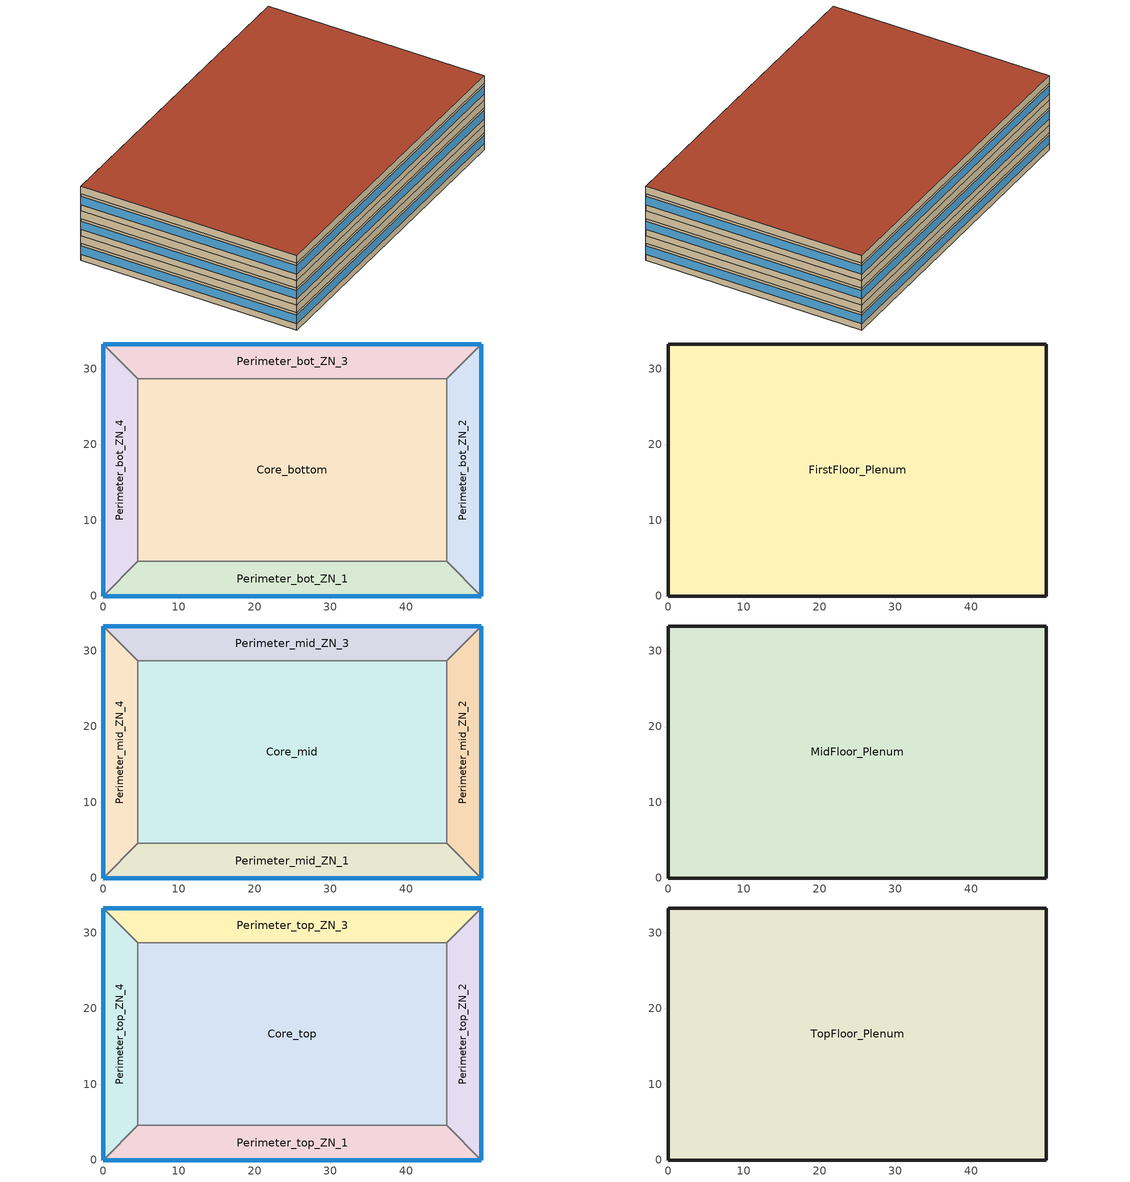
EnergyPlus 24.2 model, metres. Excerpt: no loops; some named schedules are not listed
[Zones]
Core_bottom
 floor ground (ext-slab): 45.34,28.7 45.34,4.57 4.57,4.57 4.57,28.7 z0
 wall to Perimeter_bot_ZN_2 (int-walls): 45.34,4.57 45.34,28.7 z0:2.74
 wall to Perimeter_bot_ZN_3 (int-walls): 45.34,28.7 4.57,28.7 z0:2.74
 wall to Perimeter_bot_ZN_1 (int-walls): 4.57,4.57 45.34,4.57 z0:2.74
 wall to Perimeter_bot_ZN_4 (int-walls): 4.57,28.7 4.57,4.57 z0:2.74
Perimeter_bot_ZN_1
 floor ground (ext-slab): 45.34,4.57 49.91,0 0,0 4.57,4.57 z0
 wall outside (Steel Frame Non-res Ext Wall): 0,0 49.91,0 z0:2.74
 wall to Perimeter_bot_ZN_2 (int-walls): 49.91,0 45.34,4.57 z0:2.74
 wall to Perimeter_bot_ZN_4 (int-walls): 4.57,4.57 0,0 z0:2.74
 window (Window Non-res Fixed): 0,0 49.91,0 z1.02:2.33
Perimeter_bot_ZN_2
 floor ground (ext-slab): 49.91,33.27 49.91,0 45.34,4.57 45.34,28.7 z0
 wall outside (Steel Frame Non-res Ext Wall): 49.91,0 49.91,33.27 z0:2.74
 wall to Perimeter_bot_ZN_3 (int-walls): 49.91,33.27 45.34,28.7 z0:2.74
 window (Window Non-res Fixed): 49.91,0 49.91,33.27 z1.02:2.33
Perimeter_bot_ZN_3
 floor ground (ext-slab): 49.91,33.27 45.34,28.7 4.57,28.7 0,33.27 z0
 wall outside (Steel Frame Non-res Ext Wall): 49.91,33.27 0,33.27 z0:2.74
 wall to Perimeter_bot_ZN_4 (int-walls): 0,33.27 4.57,28.7 z0:2.74
 window (Window Non-res Fixed): 49.91,33.27 0,33.27 z1.02:2.33
Perimeter_bot_ZN_4
 floor ground (ext-slab): 0,33.27 4.57,28.7 4.57,4.57 0,0 z0
 wall outside (Steel Frame Non-res Ext Wall): 0,33.27 0,0 z0:2.74
 window (Window Non-res Fixed): 0,33.27 0,0 z1.02:2.33
FirstFloor_Plenum
 floor to Perimeter_bot_ZN_1 (DropCeiling): 45.34,4.57 49.91,0 0,0 4.57,4.57 z2.74
 floor to Perimeter_bot_ZN_2 (DropCeiling): 49.91,33.27 49.91,0 45.34,4.57 45.34,28.7 z2.74
 floor to Perimeter_bot_ZN_3 (DropCeiling): 49.91,33.27 45.34,28.7 4.57,28.7 0,33.27 z2.74
 floor to Perimeter_bot_ZN_4 (DropCeiling): 0,33.27 4.57,28.7 4.57,4.57 0,0 z2.74
 floor to Core_bottom (DropCeiling): 45.34,28.7 45.34,4.57 4.57,4.57 4.57,28.7 z2.74
 wall outside (Steel Frame Non-res Ext Wall): 49.91,0 49.91,33.27 0,33.27 0,0 49.91,0 z2.74:3.96
Core_mid
 floor to FirstFloor_Plenum (INT-FLOOR-TOPSIDE): 45.34,28.7 45.34,4.57 4.57,4.57 4.57,28.7 z3.96
 wall to Perimeter_mid_ZN_2 (int-walls): 45.34,4.57 45.34,28.7 z3.96:6.71
 wall to Perimeter_mid_ZN_3 (int-walls): 45.34,28.7 4.57,28.7 z3.96:6.71
 wall to Perimeter_mid_ZN_1 (int-walls): 4.57,4.57 45.34,4.57 z3.96:6.71
 wall to Perimeter_mid_ZN_4 (int-walls): 4.57,28.7 4.57,4.57 z3.96:6.71
Perimeter_mid_ZN_1
 floor to FirstFloor_Plenum (INT-FLOOR-TOPSIDE): 45.34,4.57 49.91,0 0,0 4.57,4.57 z3.96
 wall outside (Steel Frame Non-res Ext Wall): 0,0 49.91,0 z3.96:6.71
 wall to Perimeter_mid_ZN_2 (int-walls): 49.91,0 45.34,4.57 z3.96:6.71
 wall to Perimeter_mid_ZN_4 (int-walls): 4.57,4.57 0,0 z3.96:6.71
 window (Window Non-res Fixed): 0,0 49.91,0 z4.98:6.29
Perimeter_mid_ZN_2
 floor to FirstFloor_Plenum (INT-FLOOR-TOPSIDE): 49.91,33.27 49.91,0 45.34,4.57 45.34,28.7 z3.96
 wall outside (Steel Frame Non-res Ext Wall): 49.91,0 49.91,33.27 z3.96:6.71
 wall to Perimeter_mid_ZN_3 (int-walls): 49.91,33.27 45.34,28.7 z3.96:6.71
 window (Window Non-res Fixed): 49.91,0 49.91,33.27 z4.98:6.29
Perimeter_mid_ZN_3
 floor to FirstFloor_Plenum (INT-FLOOR-TOPSIDE): 49.91,33.27 45.34,28.7 4.57,28.7 0,33.27 z3.96
 wall outside (Steel Frame Non-res Ext Wall): 49.91,33.27 0,33.27 z3.96:6.71
 wall to Perimeter_mid_ZN_4 (int-walls): 0,33.27 4.57,28.7 z3.96:6.71
 window (Window Non-res Fixed): 49.91,33.27 0,33.27 z4.98:6.29
Perimeter_mid_ZN_4
 floor to FirstFloor_Plenum (INT-FLOOR-TOPSIDE): 0,33.27 4.57,28.7 4.57,4.57 0,0 z3.96
 wall outside (Steel Frame Non-res Ext Wall): 0,33.27 0,0 z3.96:6.71
 window (Window Non-res Fixed): 0,33.27 0,0 z4.98:6.29
MidFloor_Plenum
 floor to Perimeter_mid_ZN_1 (DropCeiling): 45.34,4.57 49.91,0 0,0 4.57,4.57 z6.71
 floor to Perimeter_mid_ZN_2 (DropCeiling): 49.91,33.27 49.91,0 45.34,4.57 45.34,28.7 z6.71
 floor to Perimeter_mid_ZN_3 (DropCeiling): 49.91,33.27 45.34,28.7 4.57,28.7 0,33.27 z6.71
 floor to Perimeter_mid_ZN_4 (DropCeiling): 0,33.27 4.57,28.7 4.57,4.57 0,0 z6.71
 floor to Core_mid (DropCeiling): 45.34,28.7 45.34,4.57 4.57,4.57 4.57,28.7 z6.71
 wall outside (Steel Frame Non-res Ext Wall): 49.91,0 49.91,33.27 0,33.27 0,0 49.91,0 z6.71:7.92
Core_top
 floor to MidFloor_Plenum (INT-FLOOR-TOPSIDE): 45.34,28.7 45.34,4.57 4.57,4.57 4.57,28.7 z7.92
 wall to Perimeter_top_ZN_2 (int-walls): 45.34,4.57 45.34,28.7 z7.92:10.67
 wall to Perimeter_top_ZN_3 (int-walls): 45.34,28.7 4.57,28.7 z7.92:10.67
 wall to Perimeter_top_ZN_1 (int-walls): 4.57,4.57 45.34,4.57 z7.92:10.67
 wall to Perimeter_top_ZN_4 (int-walls): 4.57,28.7 4.57,4.57 z7.92:10.67
Perimeter_top_ZN_1
 floor to MidFloor_Plenum (INT-FLOOR-TOPSIDE): 45.34,4.57 49.91,0 0,0 4.57,4.57 z7.92
 wall outside (Steel Frame Non-res Ext Wall): 0,0 49.91,0 z7.92:10.67
 wall to Perimeter_top_ZN_2 (int-walls): 49.91,0 45.34,4.57 z7.92:10.67
 wall to Perimeter_top_ZN_4 (int-walls): 4.57,4.57 0,0 z7.92:10.67
 window (Window Non-res Fixed): 0,0 49.91,0 z8.95:10.25
Perimeter_top_ZN_2
 floor to MidFloor_Plenum (INT-FLOOR-TOPSIDE): 49.91,33.27 49.91,0 45.34,4.57 45.34,28.7 z7.92
 wall outside (Steel Frame Non-res Ext Wall): 49.91,0 49.91,33.27 z7.92:10.67
 wall to Perimeter_top_ZN_3 (int-walls): 49.91,33.27 45.34,28.7 z7.92:10.67
 window (Window Non-res Fixed): 49.91,0 49.91,33.27 z8.95:10.25
Perimeter_top_ZN_3
 floor to MidFloor_Plenum (INT-FLOOR-TOPSIDE): 49.91,33.27 45.34,28.7 4.57,28.7 0,33.27 z7.92
 wall outside (Steel Frame Non-res Ext Wall): 49.91,33.27 0,33.27 z7.92:10.67
 wall to Perimeter_top_ZN_4 (int-walls): 0,33.27 4.57,28.7 z7.92:10.67
 window (Window Non-res Fixed): 49.91,33.27 0,33.27 z8.95:10.25
Perimeter_top_ZN_4
 floor to MidFloor_Plenum (INT-FLOOR-TOPSIDE): 0,33.27 4.57,28.7 4.57,4.57 0,0 z7.92
 wall outside (Steel Frame Non-res Ext Wall): 0,33.27 0,0 z7.92:10.67
 window (Window Non-res Fixed): 0,33.27 0,0 z8.95:10.25
TopFloor_Plenum
 floor to Perimeter_top_ZN_1 (DropCeiling): 45.34,4.57 49.91,0 0,0 4.57,4.57 z10.67
 floor to Perimeter_top_ZN_2 (DropCeiling): 49.91,33.27 49.91,0 45.34,4.57 45.34,28.7 z10.67
 floor to Perimeter_top_ZN_3 (DropCeiling): 49.91,33.27 45.34,28.7 4.57,28.7 0,33.27 z10.67
 floor to Perimeter_top_ZN_4 (DropCeiling): 0,33.27 4.57,28.7 4.57,4.57 0,0 z10.67
 floor to Core_top (DropCeiling): 45.34,28.7 45.34,4.57 4.57,4.57 4.57,28.7 z10.67
 wall outside (Steel Frame Non-res Ext Wall): 49.91,0 49.91,33.27 0,33.27 0,0 49.91,0 z10.67:11.89
 roof outside (IEAD Non-res Roof): 49.91,0 49.91,33.27 0,33.27 0,0 z11.89
[Building]
Ref Bldg Medium Office Post1980_v1.3_5.0: North Axis {deg}=0; Terrain=City; Loads Convergence Tolerance Value {W}=0.04; Temperature Convergence Tolerance Value {deltaC}=0.2; Solar Distribution=FullInteriorAndExterior; Maximum Number of Warmup Days=50; Minimum Number of Warmup Days=6
[Site:Location]
OTTAWA-INTL-ONT: Latitude {deg}=45.32; Longitude {deg}=-75.67; Time Zone {hr}=-5; Elevation {m}=114
[SizingPeriod:DesignDay] Day of Month=21; Dry-Bulb Temperature Range Modifier Type=DefaultMultipliers; Humidity Condition Type=Wetbulb; Barometric Pressure {Pa}=99063; Rain Indicator=No; Snow Indicator=No; Daylight Saving Time Indicator=No; Solar Model Indicator=ASHRAEClearSky; Begin Environment Reset Mode=FullResetAtBeginEnvironment
Name | Month | Day Type | Maximum Dry-Bulb Temperature {C} | Daily Dry-Bulb Temperature Range {deltaC} | Wetbulb or DewPoint at Maximum Dry-Bulb {C} | Wind Speed {m/s} | Wind Direction {deg} | Sky Clearness
CHICAGO Ann Clg .4% Condns WB=>MDB | 7 | SummerDesignDay | 31.2 | 10.7 | 25.5 | 5.3 | 230 | 1
CHICAGO Ann Htg 99.6% Condns DB | 1 | WinterDesignDay | -20.6 | 0 | -20.6 | 4.9 | 270 | 0
[Material] Thermal Absorptance=0.9
Name | Roughness | Thickness {m} | Conductivity {W/m-K} | Density {kg/m3} | Specific Heat {J/kg-K} | Solar Absorptance | Visible Absorptance
1/2IN Gypsum | Smooth | 0.0127 | 0.16 | 784.9 | 830 | 0.92 | 0.92
HW CONCRETE; MAT-CC05 4 HW CONCRETE | Rough | 0.1016 | 1.311 | 2240 | 836.8 | 0.7 | 0.7
IEAD NonRes Roof Insulation | MediumRough | 0.153184 | 0.049 | 265 | 836.8 | 0.7 | 0.7
Metal Decking | MediumSmooth | 0.0015 | 45.006 | 7680 | 418.4 | 0.7 | 0.3
Roof Membrane | VeryRough | 0.0095 | 0.16 | 1121.29 | 1460 | 0.7 | 0.7
Std AC02 | MediumSmooth | 0.0127 | 0.057 | 288 | 1339 | 0.7 | 0.2
Std Wood 6inch | MediumSmooth | 0.15 | 0.12 | 540 | 1210 | 0.7 | 0.7
Steel Frame NonRes Wall Insulation | MediumRough | 0.0895622 | 0.049 | 265 | 836.8 | 0.7 | 0.7
Wood Siding | MediumSmooth | 0.01 | 0.11 | 544.62 | 1210 | 0.78 | 0.78
[Material:NoMass]
CP02 CARPET PAD: Roughness=VeryRough; Thermal Resistance {m2-K/W}=0.2165; Thermal Absorptance=0.9; Solar Absorptance=0.7; Visible Absorptance=0.8
[WindowMaterial:SimpleGlazingSystem]
NonRes Fixed Assembly Window: U-Factor {W/m2-K}=3.35002; Solar Heat Gain Coefficient=0.39
[Construction]
DropCeiling: Std AC02
ext-slab: HW CONCRETE, CP02 CARPET PAD
IEAD Non-res Roof: Roof Membrane, IEAD NonRes Roof Insulation, Metal Decking
INT-FLOOR-TOPSIDE: MAT-CC05 4 HW CONCRETE, CP02 CARPET PAD
int-walls: 1/2IN Gypsum, 1/2IN Gypsum
InteriorFurnishings: Std Wood 6inch
Steel Frame Non-res Ext Wall: Wood Siding, Steel Frame NonRes Wall Insulation, 1/2IN Gypsum
Window Non-res Fixed: NonRes Fixed Assembly Window
[Space]
Name | Zone
Core_bottom Space | Core_bottom
Core_mid Space | Core_mid
Core_top Space | Core_top
FirstFloor_Plenum Space | FirstFloor_Plenum
MidFloor_Plenum Space | MidFloor_Plenum
Perimeter_bot_ZN_1 Space | Perimeter_bot_ZN_1
Perimeter_bot_ZN_2 Space | Perimeter_bot_ZN_2
Perimeter_bot_ZN_3 Space | Perimeter_bot_ZN_3
Perimeter_bot_ZN_4 Space | Perimeter_bot_ZN_4
Perimeter_mid_ZN_1 Space | Perimeter_mid_ZN_1
Perimeter_mid_ZN_2 Space | Perimeter_mid_ZN_2
Perimeter_mid_ZN_3 Space | Perimeter_mid_ZN_3
Perimeter_mid_ZN_4 Space | Perimeter_mid_ZN_4
Perimeter_top_ZN_1 Space | Perimeter_top_ZN_1
Perimeter_top_ZN_2 Space | Perimeter_top_ZN_2
Perimeter_top_ZN_3 Space | Perimeter_top_ZN_3
Perimeter_top_ZN_4 Space | Perimeter_top_ZN_4
TopFloor_Plenum Space | TopFloor_Plenum
[Zone] Multiplier=1
Name | Part of Total Floor Area
Core_bottom; Core_mid; Core_top; Perimeter_bot_ZN_1; Perimeter_bot_ZN_2; Perimeter_bot_ZN_3; Perimeter_bot_ZN_4; Perimeter_mid_ZN_1; Perimeter_mid_ZN_2; Perimeter_mid_ZN_3; Perimeter_mid_ZN_4; Perimeter_top_ZN_1; Perimeter_top_ZN_2; Perimeter_top_ZN_3; Perimeter_top_ZN_4 | Yes
FirstFloor_Plenum; MidFloor_Plenum; TopFloor_Plenum | No
[InternalMass] Construction=InteriorFurnishings
Name | Zone or ZoneList | Space or SpaceList | Surface Area {m2}
Core_bottom Internal Mass | Core_bottom | Core_bottom Space | 1967.07
Core_mid Internal Mass | Core_mid | Core_mid Space | 1967.07
Core_top Internal Mass | Core_top | Core_top Space | 1967.07
Perimeter_bot_ZN_1 Internal Mass | Perimeter_bot_ZN_1 | Perimeter_bot_ZN_1 Space | 414.6763
Perimeter_bot_ZN_2 Internal Mass | Perimeter_bot_ZN_2 | Perimeter_bot_ZN_2 Space | 262.5244
Perimeter_bot_ZN_3 Internal Mass | Perimeter_bot_ZN_3 | Perimeter_bot_ZN_3 Space | 414.6763
Perimeter_bot_ZN_4 Internal Mass | Perimeter_bot_ZN_4 | Perimeter_bot_ZN_4 Space | 262.5072
Perimeter_mid_ZN_1 Internal Mass | Perimeter_mid_ZN_1 | Perimeter_mid_ZN_1 Space | 414.6763
Perimeter_mid_ZN_2 Internal Mass | Perimeter_mid_ZN_2 | Perimeter_mid_ZN_2 Space | 262.5244
Perimeter_mid_ZN_3 Internal Mass | Perimeter_mid_ZN_3 | Perimeter_mid_ZN_3 Space | 414.6763
Perimeter_mid_ZN_4 Internal Mass | Perimeter_mid_ZN_4 | Perimeter_mid_ZN_4 Space | 262.5072
Perimeter_top_ZN_1 Internal Mass | Perimeter_top_ZN_1 | Perimeter_top_ZN_1 Space | 414.6763
Perimeter_top_ZN_2 Internal Mass | Perimeter_top_ZN_2 | Perimeter_top_ZN_2 Space | 262.5244
Perimeter_top_ZN_3 Internal Mass | Perimeter_top_ZN_3 | Perimeter_top_ZN_3 Space | 414.6763
Perimeter_top_ZN_4 Internal Mass | Perimeter_top_ZN_4 | Perimeter_top_ZN_4 Space | 262.5072
[People] Number of People Schedule=BLDG_OCC_SCH; Number of People Calculation Method=Area/Person; Floor Area per Person {m2/person}=18.58; Fraction Radiant=0.3; Activity Level Schedule=ACTIVITY_SCH; Enable ASHRAE 55 Comfort Warnings=No; Mean Radiant Temperature Calculation Type=EnclosureAveraged; Work Efficiency Schedule=WORK_EFF_SCH; Clothing Insulation Schedule=CLOTHING_SCH; Air Velocity Schedule=AIR_VELO_SCH; Thermal Comfort Model 1 Type=FANGER
Name | Zone or ZoneList or Space or SpaceList
Core_bottom People | Core_bottom Space
Core_mid People | Core_mid Space
Core_top People | Core_top Space
Perimeter_bot_ZN_1 People | Perimeter_bot_ZN_1 Space
Perimeter_bot_ZN_2 People | Perimeter_bot_ZN_2 Space
Perimeter_bot_ZN_3 People | Perimeter_bot_ZN_3 Space
Perimeter_bot_ZN_4 People | Perimeter_bot_ZN_4 Space
Perimeter_mid_ZN_1 People | Perimeter_mid_ZN_1 Space
Perimeter_mid_ZN_2 People | Perimeter_mid_ZN_2 Space
Perimeter_mid_ZN_3 People | Perimeter_mid_ZN_3 Space
Perimeter_mid_ZN_4 People | Perimeter_mid_ZN_4 Space
Perimeter_top_ZN_1 People | Perimeter_top_ZN_1 Space
Perimeter_top_ZN_2 People | Perimeter_top_ZN_2 Space
Perimeter_top_ZN_3 People | Perimeter_top_ZN_3 Space
Perimeter_top_ZN_4 People | Perimeter_top_ZN_4 Space
[Lights] Schedule=BLDG_LIGHT_SCH; Design Level Calculation Method=Watts/Area; Watts per Floor Area {W/m2}=16.89; Return Air Fraction=0.4; Fraction Radiant=0.4; Fraction Visible=0.2; Fraction Replaceable=1; Return Air Fraction Calculated from Plenum Temperature=No
Name | Zone or ZoneList or Space or SpaceList
Core_bottom_Lights | Core_bottom Space
Core_mid_Lights | Core_mid Space
Core_top_Lights | Core_top Space
Perimeter_bot_ZN_1_Lights | Perimeter_bot_ZN_1 Space
Perimeter_bot_ZN_2_Lights | Perimeter_bot_ZN_2 Space
Perimeter_bot_ZN_3_Lights | Perimeter_bot_ZN_3 Space
Perimeter_bot_ZN_4_Lights | Perimeter_bot_ZN_4 Space
Perimeter_mid_ZN_1_Lights | Perimeter_mid_ZN_1 Space
Perimeter_mid_ZN_2_Lights | Perimeter_mid_ZN_2 Space
Perimeter_mid_ZN_3_Lights | Perimeter_mid_ZN_3 Space
Perimeter_mid_ZN_4_Lights | Perimeter_mid_ZN_4 Space
Perimeter_top_ZN_1_Lights | Perimeter_top_ZN_1 Space
Perimeter_top_ZN_2_Lights | Perimeter_top_ZN_2 Space
Perimeter_top_ZN_3_Lights | Perimeter_top_ZN_3 Space
Perimeter_top_ZN_4_Lights | Perimeter_top_ZN_4 Space
[ElectricEquipment] Fraction Latent=0; Fraction Radiant=0.5; Fraction Lost=0
Name | Zone or ZoneList or Space or SpaceList | Schedule | Design Level Calculation Method | Design Level {W} | Watts per Floor Area {W/m2}
Core_bottom_Elevators_Equip | Core_bottom Space | BLDG_ELEVATORS | EquipmentLevel | 32109.9
Core_bottom_PlugMisc_Equip | Core_bottom Space | BLDG_EQUIP_SCH | Watts/Area |  | 10.76
Core_mid_PlugMisc_Equip | Core_mid Space | BLDG_EQUIP_SCH | Watts/Area |  | 10.76
Core_top_PlugMisc_Equip | Core_top Space | BLDG_EQUIP_SCH | Watts/Area |  | 10.76
Perimeter_bot_ZN_1_PlugMisc_Equip | Perimeter_bot_ZN_1 Space | BLDG_EQUIP_SCH | Watts/Area |  | 10.76
Perimeter_bot_ZN_2_PlugMisc_Equip | Perimeter_bot_ZN_2 Space | BLDG_EQUIP_SCH | Watts/Area |  | 10.76
Perimeter_bot_ZN_3_PlugMisc_Equip | Perimeter_bot_ZN_3 Space | BLDG_EQUIP_SCH | Watts/Area |  | 10.76
Perimeter_bot_ZN_4_PlugMisc_Equip | Perimeter_bot_ZN_4 Space | BLDG_EQUIP_SCH | Watts/Area |  | 10.76
Perimeter_mid_ZN_1_PlugMisc_Equip | Perimeter_mid_ZN_1 Space | BLDG_EQUIP_SCH | Watts/Area |  | 10.76
Perimeter_mid_ZN_2_PlugMisc_Equip | Perimeter_mid_ZN_2 Space | BLDG_EQUIP_SCH | Watts/Area |  | 10.76
Perimeter_mid_ZN_3_PlugMisc_Equip | Perimeter_mid_ZN_3 Space | BLDG_EQUIP_SCH | Watts/Area |  | 10.76
Perimeter_mid_ZN_4_PlugMisc_Equip | Perimeter_mid_ZN_4 Space | BLDG_EQUIP_SCH | Watts/Area |  | 10.76
Perimeter_top_ZN_1_PlugMisc_Equip | Perimeter_top_ZN_1 Space | BLDG_EQUIP_SCH | Watts/Area |  | 10.76
Perimeter_top_ZN_2_PlugMisc_Equip | Perimeter_top_ZN_2 Space | BLDG_EQUIP_SCH | Watts/Area |  | 10.76
Perimeter_top_ZN_3_PlugMisc_Equip | Perimeter_top_ZN_3 Space | BLDG_EQUIP_SCH | Watts/Area |  | 10.76
Perimeter_top_ZN_4_PlugMisc_Equip | Perimeter_top_ZN_4 Space | BLDG_EQUIP_SCH | Watts/Area |  | 10.76
[ZoneInfiltration:DesignFlowRate] Schedule=INFIL_QUARTER_ON_SCH; Design Flow Rate Calculation Method=Flow/ExteriorArea; Flow Rate per Exterior Surface Area {m3/s-m2}=0.001133; Constant Term Coefficient=1; Temperature Term Coefficient=0; Velocity Term Coefficient=0; Velocity Squared Term Coefficient=0
Name | Zone or ZoneList or Space or SpaceList
FirstFloor_Plenum_Infiltration | FirstFloor_Plenum Space
MidFloor_Plenum_Infiltration | MidFloor_Plenum Space
Perimeter_bot_ZN_1_Infiltration | Perimeter_bot_ZN_1 Space
Perimeter_bot_ZN_2_Infiltration | Perimeter_bot_ZN_2 Space
Perimeter_bot_ZN_3_Infiltration | Perimeter_bot_ZN_3 Space
Perimeter_bot_ZN_4_Infiltration | Perimeter_bot_ZN_4 Space
Perimeter_mid_ZN_1_Infiltration | Perimeter_mid_ZN_1 Space
Perimeter_mid_ZN_2_Infiltration | Perimeter_mid_ZN_2 Space
Perimeter_mid_ZN_3_Infiltration | Perimeter_mid_ZN_3 Space
Perimeter_mid_ZN_4_Infiltration | Perimeter_mid_ZN_4 Space
Perimeter_top_ZN_1_Infiltration | Perimeter_top_ZN_1 Space
Perimeter_top_ZN_2_Infiltration | Perimeter_top_ZN_2 Space
Perimeter_top_ZN_3_Infiltration | Perimeter_top_ZN_3 Space
Perimeter_top_ZN_4_Infiltration | Perimeter_top_ZN_4 Space
TopFloor_Plenum_Infiltration | TopFloor_Plenum Space
[Exterior:Lights]
Exterior Facade Lighting: Schedule=ALWAYS_ON; Design Level {W}=17809; Control Option=AstronomicalClock
[AvailabilityManager:Scheduled] Schedule=Always On Discrete
PRT-DX Availability Manager; Air Loop HVAC Outdoor Air System 1 Availability Manager
[Schedule:Compact]
BLDG_LIGHT_SCH: Through: 12/31, For: Weekdays, Until: 05:00, 0.05, Until: 07:00, 0.1, Until: 08:00, 0.3, Until: 17:00, 0.9, Until: 18:00, 0.7, Until: 20:00, 0.5, Until: 22:00, 0.3, Until: 23:00, 0.1, Until: 24:00, 0.05, For: Saturday, Until: 06:00, 0.05, Until: 08:00, 0.1, Until: 14:00, 0.5, Until: 17:00, 0.15, Until: 24:00, 0.05, For: SummerDesignDay, Until: 24:00, 1, For: WinterDesignDay, Until: 24:00, 0, For: AllOtherDays, Until: 24:00, 0.05
BLDG_OCC_SCH: Through: 12/31, For: SummerDesignDay, Until: 06:00, 0, Until: 22:00, 1, Until: 24:00, 0.05, For: Weekdays, Until: 06:00, 0, Until: 07:00, 0.1, Until: 08:00, 0.2, Until: 12:00, 0.95, Until: 13:00, 0.5, Until: 17:00, 0.95, Until: 18:00, 0.7, Until: 20:00, 0.4, Until: 22:00, 0.1, Until: 24:00, 0.05, For: Saturday, Until: 06:00, 0, Until: 08:00, 0.1, Until: 14:00, 0.5, Until: 17:00, 0.1, Until: 24:00, 0, For: AllOtherDays, Until: 24:00, 0
ACTIVITY_SCH: Through: 12/31, For: AllDays, Until: 24:00, 120
WORK_EFF_SCH: Through: 12/31, For: AllDays, Until: 24:00, 0
CLOTHING_SCH: Through: 04/30, For: AllDays, Until: 24:00, 1, Through: 09/30, For: AllDays, Until: 24:00, 0.5, Through: 12/31, For: AllDays, Until: 24:00, 1
AIR_VELO_SCH: Through: 12/31, For: AllDays, Until: 24:00, 0.2
